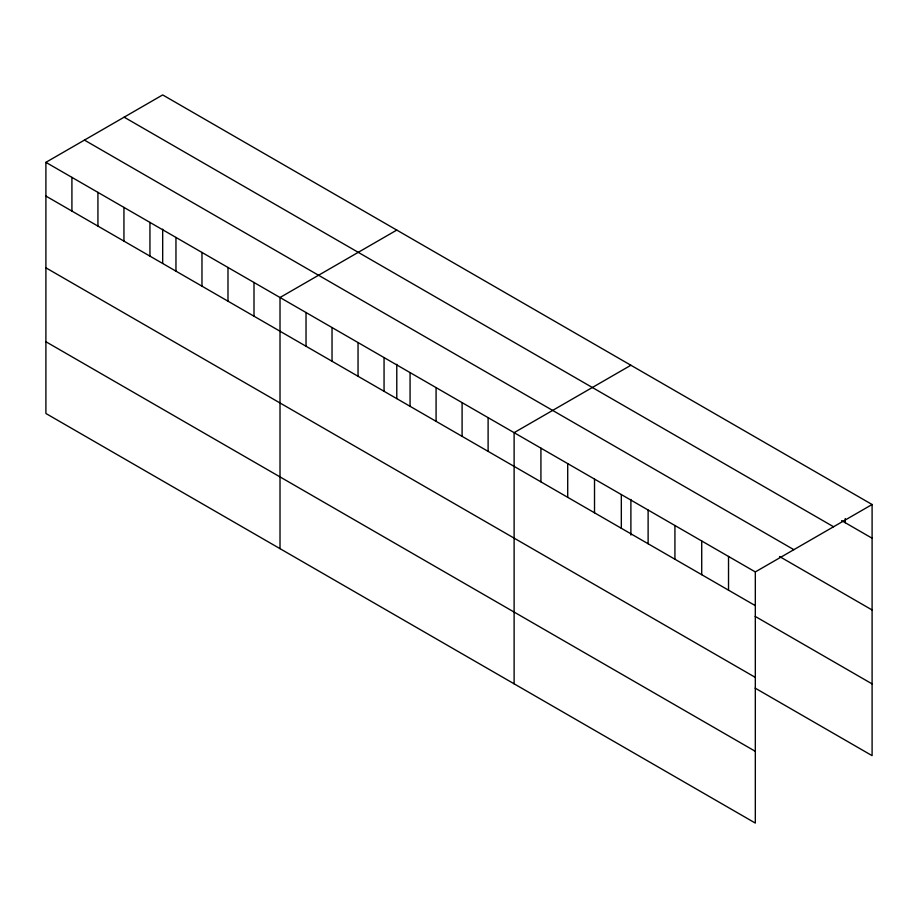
<?xml version="1.0" encoding="UTF-8"?>
<svg xmlns="http://www.w3.org/2000/svg" width="918" height="918" viewBox="0 0 918 918"><rect width="100%" height="100%" fill="white"/><g stroke="black" fill="none" stroke-linecap="round" stroke-linejoin="round"><path stroke-width="1.38" d="M45.9 162.348L755.319 571.925L755.319 823.079L45.9 413.49L45.9 162.348L162.681 94.921L872.1 504.51L872.1 755.652L755.158 688.133M396.783 230.085L280.013 297.512L280.013 548.654M630.895 365.249L514.114 432.665L514.114 683.818M755.319 571.925L872.1 504.51M841.645 520.632L872.1 538.223M124.137 117.171L833.567 526.76M84.433 140.098L793.863 549.675M779.52 556.515L872.1 609.977M45.9 196.062L755.319 605.639M755.158 616.38L872.1 683.899M45.9 267.815L755.319 677.392M45.9 341.737L755.319 751.326M845.294 518.532L845.294 522.744M728.525 556.457L728.525 590.171M701.719 540.977L701.719 574.691M674.925 525.509L674.925 559.223M648.119 510.041L648.119 543.743M630.895 499.461L630.895 535.056M621.325 494.561L621.325 528.275M594.52 479.093L594.52 512.795M567.714 463.613L567.714 497.326M540.92 448.145L540.92 481.858M488.112 417.656L488.112 451.358M462.098 402.635L462.098 436.348M436.084 387.614L436.084 421.328M410.071 372.593L410.071 406.307M396.783 364.297L396.783 398.527M384.057 357.584L384.057 391.286M358.043 342.563L358.043 376.277M332.029 327.542L332.029 361.256M306.027 312.522L306.027 346.235M253.999 282.492L253.999 316.205M227.985 267.471L227.985 301.184M201.971 252.45L201.971 286.164M175.958 237.441L175.958 271.143M162.681 229.144L162.681 263.363M149.944 222.42L149.944 256.133M123.941 207.399L123.941 241.113M97.928 192.378L97.928 226.092M71.914 177.369L71.914 211.071"/></g></svg>
